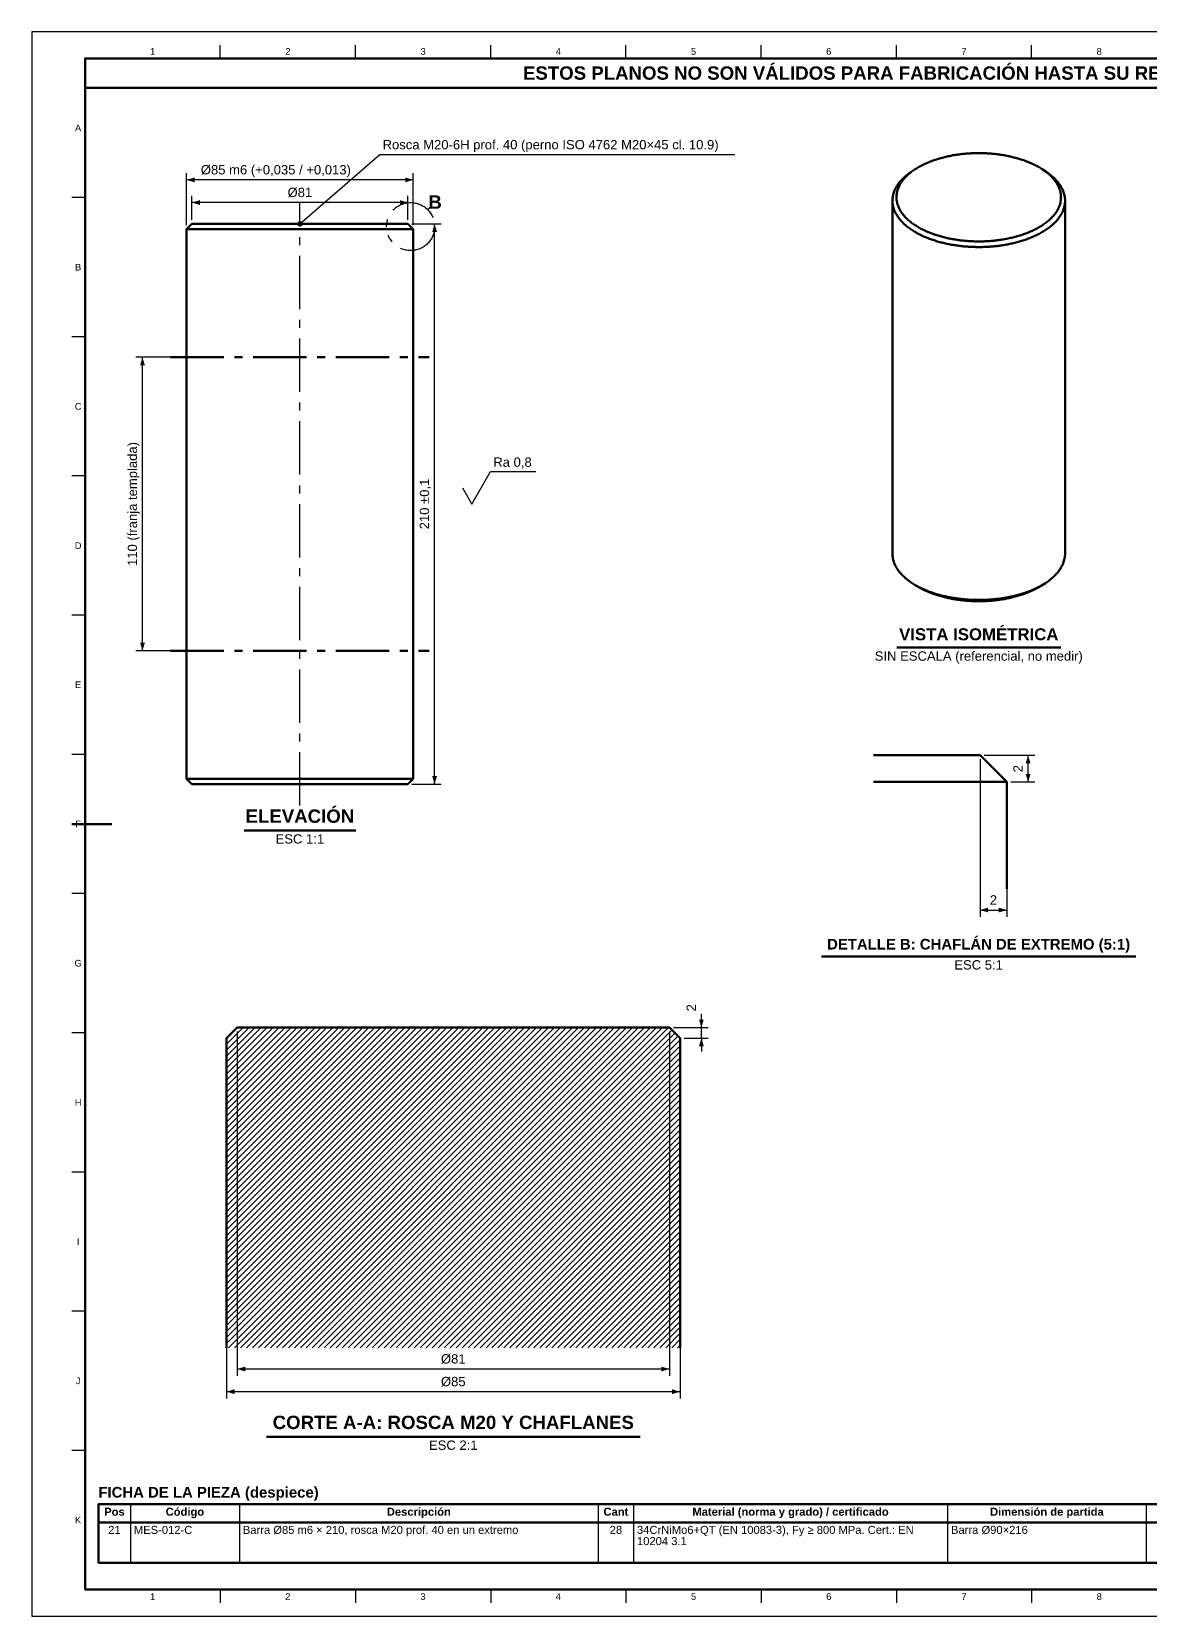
# Model space of a CAD drawing. Header units: millimetres. Extents: x 0 to 841, y 0 to 594.
# Drawn here: x 0 to 419, y 0 to 594 of the extents above; entities that cross this region are included whole.
import ezdxf
from ezdxf.enums import TextEntityAlignment as Align

# ---------------------------------------------------------------- set-up
doc = ezdxf.new("R2010")
doc.units = ezdxf.units.MM
doc.linetypes.add('EJE', pattern=[31, 20, -4, 3, -4])
doc.linetypes.add('FANTASMA', pattern=[35, 18, -4, 3, -3, 3, -4])
for name, color, linetype, lineweight in [('ACH', 7, 'CONTINUOUS', 13), ('COTA', 7, 'CONTINUOUS', 25), ('EJE', 7, 'EJE', 25), ('FANT', 7, 'FANTASMA', 25), ('FINA', 7, 'CONTINUOUS', 25), ('MARCO', 7, 'CONTINUOUS', 70), ('TRAT', 7, 'EJE', 50), ('TXT', 7, 'CONTINUOUS', 25), ('VIS', 7, 'CONTINUOUS', 50)]:
    doc.layers.add(name, color=color, linetype=linetype, lineweight=lineweight)
doc.styles.add('STD', font='LiberationSans-Regular.ttf')
doc.styles.add('STDB', font='LiberationSans-Bold.ttf')

msp = doc.modelspace()

# ---------------------------------------------------------------- hatches: boundary and pattern name
at = {"layer": 'ACH'}
h = msp.add_hatch(color=7, dxfattribs=at)
h.dxf.hatch_style = 1
h.paths.add_polyline_path([(101.33, 521.95), (101.1, 522.51), (100.53, 522.75), (99.96, 522.51), (99.73, 521.95), (99.96, 521.38), (100.53, 521.15), (101.1, 521.38)])
h = msp.add_hatch(dxfattribs=at)
h.set_pattern_fill('ANSI31', scale=0.5)
h.paths.add_polyline_path([(243.03, 100.7), (73.03, 100.7), (73.03, 216.7), (77.03, 220.7), (239.03, 220.7), (243.03, 216.7)])

# ---------------------------------------------------------------- linework, layer by layer
at = {"layer": 'COTA'}
for p, q in [((100.53, 521.95), (130.53, 547.95)), ((130.53, 547.95), (263.6, 547.95)), ((58.03, 521.45), (58.03, 540.95)), ((143.03, 521.45), (143.03, 540.95)), ((143.03, 538.45), (58.03, 538.45)), ((60.03, 523.45), (60.03, 532.45)), ((141.03, 529.95), (60.03, 529.95)), ((141.03, 523.45), (141.03, 532.45)), ((142.53, 521.95), (153.53, 521.95)), ((151.03, 311.95), (151.03, 521.95)), ((56.53, 471.95), (39.03, 471.95)), ((41.53, 361.95), (41.53, 471.95)), ((56.53, 361.95), (39.03, 361.95)), ((355.51, 321.25), (355.51, 262.25)), ((357.01, 322.75), (376.01, 322.75)), ((373.51, 312.75), (373.51, 322.75)), ((142.53, 311.95), (153.53, 311.95)), ((365.51, 311.25), (365.51, 262.25)), ((367.01, 312.75), (376.01, 312.75)), ((355.51, 264.75), (365.51, 264.75)), ((240.53, 220.7), (253.53, 220.7)), ((251.03, 220.7), (251.03, 225.7)), ((251.03, 216.7), (251.03, 220.7)), ((73.03, 215.2), (73.03, 81.7)), ((77.03, 219.2), (77.03, 90.2)), ((239.03, 219.2), (239.03, 90.2)), ((243.03, 215.2), (243.03, 81.7)), ((244.53, 216.7), (253.53, 216.7)), ((251.03, 216.7), (251.03, 211.7)), ((239.03, 92.7), (77.03, 92.7)), ((243.03, 84.2), (73.03, 84.2))]:
    msp.add_line(p, q, dxfattribs=at)
for points in [[(168.53, 423.05), (172.03, 429.15), (189.02, 429.15)], [(161.53, 423.05), (165.03, 416.95), (168.53, 423.05)]]:
    msp.add_lwpolyline(points, dxfattribs=at)
msp.add_circle((100.53, 521.95), 0.8, dxfattribs=at)
for points in [[(58.03, 538.45), (61.03, 537.55), (61.03, 539.35)], [(143.03, 538.45), (140.03, 539.35), (140.03, 537.55)], [(60.03, 529.95), (63.03, 529.05), (63.03, 530.85)], [(141.03, 529.95), (138.03, 530.85), (138.03, 529.05)], [(151.03, 521.95), (150.13, 518.95), (151.93, 518.95)], [(41.53, 471.95), (40.63, 468.95), (42.43, 468.95)], [(41.53, 361.95), (42.43, 364.95), (40.63, 364.95)], [(373.51, 322.75), (372.61, 319.75), (374.41, 319.75)], [(151.03, 311.95), (151.93, 314.95), (150.13, 314.95)], [(373.51, 312.75), (374.41, 315.75), (372.61, 315.75)], [(355.51, 264.75), (358.51, 263.85), (358.51, 265.65)], [(365.51, 264.75), (362.51, 265.65), (362.51, 263.85)], [(251.03, 220.7), (251.93, 223.7), (250.13, 223.7)], [(251.03, 216.7), (250.13, 213.7), (251.93, 213.7)], [(77.03, 92.7), (80.03, 91.8), (80.03, 93.6)], [(239.03, 92.7), (236.03, 93.6), (236.03, 91.8)], [(73.03, 84.2), (76.03, 83.3), (76.03, 85.1)], [(243.03, 84.2), (240.03, 85.1), (240.03, 83.3)]]:
    msp.add_solid(points, dxfattribs=at)
at = {"layer": 'EJE'}
msp.add_line((100.53, 303.95), (100.53, 529.95), dxfattribs=at)
at = {"layer": 'FANT'}
msp.add_line((148.39, 527.31), (149.22, 528.14), dxfattribs=at)
msp.add_circle((142.03, 520.95), 9, dxfattribs=at)
at = {"layer": 'FINA'}
for p, q in [((70.69, 584), (70.69, 589)), ((121.38, 584), (121.38, 589)), ((172.06, 584), (172.06, 589)), ((222.75, 584), (222.75, 589)), ((273.44, 584), (273.44, 589)), ((324.12, 584), (324.12, 589)), ((374.81, 584), (374.81, 589)), ((20, 531.82), (15, 531.82)), ((20, 479.64), (15, 479.64)), ((20, 427.45), (15, 427.45)), ((20, 375.27), (15, 375.27)), ((20, 323.09), (15, 323.09)), ((20, 270.91), (15, 270.91)), ((20, 218.73), (15, 218.73)), ((20, 166.55), (15, 166.55)), ((20, 114.36), (15, 114.36)), ((20, 62.18), (15, 62.18)), ((37.01, 42), (37.01, 20)), ((77.85, 42), (77.85, 20)), ((212.38, 42), (212.38, 20)), ((225.59, 42), (225.59, 20)), ((343.31, 42), (343.31, 20)), ((417.78, 42), (417.78, 20)), ((25, 35.2), (646, 35.2)), ((70.69, 10), (70.69, 5)), ((121.38, 10), (121.38, 5)), ((172.06, 10), (172.06, 5)), ((222.75, 10), (222.75, 5)), ((273.44, 10), (273.44, 5)), ((324.12, 10), (324.12, 5)), ((374.81, 10), (374.81, 5))]:
    msp.add_line(p, q, dxfattribs=at)
msp.add_lwpolyline([(0, 0), (841, 0), (841, 594), (0, 594)], close=True, dxfattribs=at)
at = {"layer": 'MARCO'}
msp.add_line((15, 297), (30, 297), dxfattribs=at)
for points in [[(20, 10), (831, 10), (831, 584), (20, 584)], [(20, 573), (831, 573), (831, 584), (20, 584)]]:
    msp.add_lwpolyline(points, close=True, dxfattribs=at)
at = {"layer": 'TRAT'}
for p, q in [((52.03, 471.95), (149.03, 471.95)), ((52.03, 361.95), (149.03, 361.95))]:
    msp.add_line(p, q, dxfattribs=at)
at = {"layer": 'VIS'}
for p, q in [((324.29, 363.11), (385.71, 363.11)), ((79.6, 294.55), (121.46, 294.55)), ((296.06, 247.35), (413.85, 247.35)), ((87.97, 67.3), (228.09, 67.3)), ((25, 42), (25, 20)), ((25, 20), (646, 20))]:
    msp.add_line(p, q, dxfattribs=at)
for points in [[(378.78, 542.47), (378.39, 542.72), (378, 542.96), (377.61, 543.19), (377.21, 543.42), (376.8, 543.64), (376.39, 543.85), (375.98, 544.06), (375.57, 544.26), (375.15, 544.46), (374.74, 544.65), (374.31, 544.84), (373.89, 545.02), (373.46, 545.19), (373.04, 545.36), (372.61, 545.52), (372.17, 545.68), (371.74, 545.83), (371.31, 545.98), (370.87, 546.13), (370.43, 546.27), (369.99, 546.4), (369.55, 546.53), (369.1, 546.65), (368.66, 546.77), (368.21, 546.89), (367.77, 547), (367.32, 547.11), (366.87, 547.21), (366.42, 547.31), (365.97, 547.4), (365.52, 547.49), (365.07, 547.58), (364.62, 547.66), (364.16, 547.74), (363.71, 547.81), (363.25, 547.88), (362.8, 547.95), (362.34, 548.01), (361.89, 548.07), (361.43, 548.12), (360.97, 548.17), (360.51, 548.22), (360.06, 548.26), (359.6, 548.3), (359.14, 548.34), (358.68, 548.37), (358.22, 548.4), (357.76, 548.42), (357.3, 548.44), (356.84, 548.46), (356.38, 548.47), (355.92, 548.48), (355.46, 548.49), (355, 548.49), (354.54, 548.49), (354.08, 548.48), (353.62, 548.47), (353.16, 548.46), (352.7, 548.44), (352.24, 548.42), (351.78, 548.4), (351.32, 548.37), (350.86, 548.34), (350.4, 548.3), (349.94, 548.26), (349.49, 548.22), (349.03, 548.17), (348.57, 548.12), (348.11, 548.07), (347.66, 548.01), (347.2, 547.95), (346.75, 547.88), (346.29, 547.81), (345.84, 547.74), (345.38, 547.66), (344.93, 547.58), (344.48, 547.49), (344.03, 547.4), (343.58, 547.31), (343.13, 547.21), (342.68, 547.11), (342.23, 547), (341.79, 546.89), (341.34, 546.77), (340.9, 546.65), (340.45, 546.53), (340.01, 546.4), (339.57, 546.27), (339.13, 546.13), (338.69, 545.98), (338.26, 545.83), (337.83, 545.68), (337.39, 545.52), (336.96, 545.36), (336.53, 545.19), (336.11, 545.02), (335.69, 544.84), (335.26, 544.65), (334.85, 544.46), (334.43, 544.26), (334.02, 544.06), (333.61, 543.85), (333.2, 543.64), (332.79, 543.42), (332.39, 543.19), (332, 542.96), (331.61, 542.72), (331.22, 542.47)], [(330.04, 541.7), (329.66, 541.45), (329.28, 541.19), (328.9, 540.92), (328.53, 540.64), (328.17, 540.36), (327.81, 540.06), (327.46, 539.76), (327.11, 539.46), (326.78, 539.14), (326.45, 538.82), (326.12, 538.48), (325.81, 538.14), (325.51, 537.79), (325.22, 537.44), (324.94, 537.07), (324.67, 536.69), (324.41, 536.31), (324.17, 535.91), (323.94, 535.51), (323.73, 535.1), (323.53, 534.68), (323.35, 534.26), (323.19, 533.82), (323.05, 533.38), (322.93, 532.94), (322.83, 532.49), (322.75, 532.03), (322.69, 531.57), (322.66, 531.11), (322.65, 530.65)], [(331.22, 542.47), (330.84, 542.22), (330.46, 541.95), (330.09, 541.69), (329.72, 541.41), (329.36, 541.13), (329.01, 540.84), (328.66, 540.54), (328.32, 540.23), (327.99, 539.91), (327.66, 539.59), (327.35, 539.25), (327.04, 538.91), (326.75, 538.56), (326.46, 538.2), (326.19, 537.83), (325.93, 537.45), (325.69, 537.07), (325.46, 536.67), (325.24, 536.26), (325.04, 535.85), (324.86, 535.43), (324.7, 535), (324.56, 534.56), (324.44, 534.12), (324.34, 533.67), (324.26, 533.22), (324.21, 532.77), (324.18, 532.31), (324.17, 531.85), (324.19, 531.39), (324.23, 530.94), (324.29, 530.48), (324.37, 530.03), (324.48, 529.59), (324.61, 529.15), (324.76, 528.71), (324.93, 528.29), (325.11, 527.87), (325.32, 527.46), (325.54, 527.05), (325.78, 526.66), (326.03, 526.28), (326.29, 525.9), (326.57, 525.54), (326.85, 525.18), (327.15, 524.83), (327.46, 524.49), (327.78, 524.16), (328.11, 523.84), (328.44, 523.53), (328.78, 523.22), (329.13, 522.93), (329.49, 522.64), (329.85, 522.36), (330.22, 522.08), (330.6, 521.82), (330.97, 521.56), (331.36, 521.31), (331.75, 521.07), (332.14, 520.83), (332.53, 520.6), (332.93, 520.37), (333.34, 520.16), (333.74, 519.94), (334.15, 519.74), (334.57, 519.54), (334.98, 519.34), (335.4, 519.16), (335.82, 518.97), (336.24, 518.8), (336.67, 518.62), (337.1, 518.46), (337.53, 518.3), (337.96, 518.14), (338.39, 517.99), (338.82, 517.84), (339.26, 517.7), (339.7, 517.56), (340.14, 517.43), (340.58, 517.3), (341.02, 517.18), (341.46, 517.06), (341.91, 516.95), (342.35, 516.84), (342.8, 516.73), (343.25, 516.63), (343.69, 516.53), (344.14, 516.44), (344.59, 516.35), (345.04, 516.27), (345.49, 516.19), (345.95, 516.11), (346.4, 516.04), (346.85, 515.97), (347.31, 515.91), (347.76, 515.84), (348.22, 515.79), (348.67, 515.73), (349.13, 515.68), (349.58, 515.64), (350.04, 515.6), (350.5, 515.56), (350.95, 515.52), (351.41, 515.49), (351.87, 515.47), (352.33, 515.44), (352.79, 515.42), (353.24, 515.41), (353.7, 515.4), (354.16, 515.39), (354.62, 515.38), (355.08, 515.38), (355.54, 515.38), (356, 515.39), (356.45, 515.4), (356.91, 515.41), (357.37, 515.43), (357.83, 515.45), (358.29, 515.48), (358.74, 515.5), (359.2, 515.54), (359.66, 515.57), (360.12, 515.61), (360.57, 515.65), (361.03, 515.7), (361.48, 515.75), (361.94, 515.81), (362.39, 515.86), (362.85, 515.93), (363.3, 515.99), (363.76, 516.06), (364.21, 516.14), (364.66, 516.22), (365.11, 516.3), (365.56, 516.38), (366.01, 516.47), (366.46, 516.57), (366.91, 516.67), (367.35, 516.77), (367.8, 516.88), (368.25, 516.99), (368.69, 517.1), (369.13, 517.22), (369.57, 517.35), (370.01, 517.48), (370.45, 517.61), (370.89, 517.75), (371.32, 517.89), (371.76, 518.04), (372.19, 518.19), (372.62, 518.35), (373.05, 518.51), (373.48, 518.68), (373.9, 518.86), (374.32, 519.04), (374.74, 519.22), (375.16, 519.41), (375.57, 519.61), (375.99, 519.81), (376.4, 520.02), (376.8, 520.23)], [(331.22, 542.47), (330.04, 541.7)], [(376.8, 520.23), (377.21, 520.45), (377.61, 520.68), (378.01, 520.92), (378.4, 521.16), (378.79, 521.41), (379.18, 521.67), (379.56, 521.93), (379.94, 522.2), (380.31, 522.48), (380.67, 522.77), (381.03, 523.06), (381.38, 523.37), (381.72, 523.68), (382.06, 524), (382.38, 524.33), (382.7, 524.67), (383.01, 525.01), (383.3, 525.37), (383.59, 525.73), (383.86, 526.11), (384.12, 526.49), (384.36, 526.89), (384.59, 527.29), (384.81, 527.7), (385, 528.12), (385.18, 528.55), (385.34, 528.98), (385.48, 529.43), (385.59, 529.88), (385.69, 530.33), (385.76, 530.79), (385.8, 531.25), (385.83, 531.71), (385.83, 532.17), (385.8, 532.64), (385.75, 533.1), (385.68, 533.56), (385.59, 534.01), (385.47, 534.46), (385.33, 534.9), (385.17, 535.33), (385, 535.76), (384.8, 536.18), (384.58, 536.59), (384.35, 537), (384.11, 537.39), (383.85, 537.77), (383.58, 538.15), (383.29, 538.51), (383, 538.87), (382.69, 539.22), (382.37, 539.55), (382.04, 539.88), (381.71, 540.2), (381.37, 540.51), (381.02, 540.82), (380.66, 541.11), (380.29, 541.4), (379.92, 541.68), (379.55, 541.95), (379.17, 542.21), (378.78, 542.47)], [(378.78, 542.47), (379.96, 541.7)], [(387.35, 530.65), (387.34, 531.11), (387.31, 531.57), (387.25, 532.03), (387.17, 532.49), (387.07, 532.94), (386.95, 533.38), (386.81, 533.82), (386.65, 534.26), (386.47, 534.68), (386.27, 535.1), (386.06, 535.51), (385.83, 535.91), (385.59, 536.31), (385.33, 536.69), (385.06, 537.07), (384.78, 537.44), (384.49, 537.79), (384.19, 538.14), (383.88, 538.48), (383.55, 538.82), (383.22, 539.14), (382.89, 539.46), (382.54, 539.76), (382.19, 540.06), (381.83, 540.36), (381.47, 540.64), (381.1, 540.92), (380.72, 541.19), (380.34, 541.45), (379.96, 541.7)], [(322.65, 530.65), (322.66, 530.19), (322.69, 529.74), (322.75, 529.28), (322.82, 528.83), (322.92, 528.38), (323.04, 527.94), (323.18, 527.51), (323.34, 527.08), (323.51, 526.65), (323.71, 526.24), (323.92, 525.83), (324.14, 525.43), (324.38, 525.04), (324.63, 524.66), (324.89, 524.29), (325.17, 523.92), (325.46, 523.57), (325.76, 523.22), (326.06, 522.88), (326.38, 522.55), (326.7, 522.23), (327.04, 521.91), (327.38, 521.61), (327.72, 521.31), (328.08, 521.02), (328.44, 520.73), (328.8, 520.46), (329.17, 520.19), (329.55, 519.93), (329.93, 519.67), (330.31, 519.42), (330.7, 519.18), (331.09, 518.95), (331.49, 518.72), (331.89, 518.49), (332.29, 518.28), (332.7, 518.07), (333.11, 517.86), (333.52, 517.66), (333.93, 517.47), (334.35, 517.28), (334.77, 517.1), (335.19, 516.92), (335.61, 516.74), (336.04, 516.58), (336.47, 516.41), (336.9, 516.25), (337.33, 516.1), (337.76, 515.95), (338.19, 515.81), (338.63, 515.67), (339.07, 515.53), (339.5, 515.4), (339.94, 515.28), (340.39, 515.15), (340.83, 515.03), (341.27, 514.92), (341.72, 514.81), (342.16, 514.71), (342.61, 514.6), (343.05, 514.51), (343.5, 514.41), (343.95, 514.32), (344.4, 514.24), (344.85, 514.16), (345.3, 514.08), (345.75, 514), (346.2, 513.93), (346.66, 513.87), (347.11, 513.8), (347.56, 513.74), (348.02, 513.69), (348.47, 513.64), (348.93, 513.59), (349.38, 513.54), (349.84, 513.5), (350.3, 513.46), (350.75, 513.43), (351.21, 513.4), (351.66, 513.37), (352.12, 513.35), (352.58, 513.33), (353.04, 513.31), (353.49, 513.3), (353.95, 513.29), (354.41, 513.28), (354.87, 513.28), (355.32, 513.28), (355.78, 513.28), (356.24, 513.29), (356.7, 513.3), (357.15, 513.32), (357.61, 513.34), (358.07, 513.36), (358.53, 513.38), (358.98, 513.41), (359.44, 513.44), (359.89, 513.48), (360.35, 513.52), (360.81, 513.56), (361.26, 513.61), (361.72, 513.66), (362.17, 513.71), (362.62, 513.77), (363.08, 513.83), (363.53, 513.89), (363.98, 513.96), (364.44, 514.03), (364.89, 514.11), (365.34, 514.19), (365.79, 514.27), (366.24, 514.36), (366.68, 514.45), (367.13, 514.55), (367.58, 514.65), (368.03, 514.75), (368.47, 514.86), (368.91, 514.97), (369.36, 515.08), (369.8, 515.2), (370.24, 515.33), (370.68, 515.46), (371.12, 515.59), (371.55, 515.73), (371.99, 515.87), (372.42, 516.01), (372.85, 516.16), (373.28, 516.32), (373.71, 516.48), (374.14, 516.65), (374.56, 516.82), (374.99, 516.99), (375.41, 517.17), (375.83, 517.36), (376.24, 517.55), (376.65, 517.74), (377.06, 517.95), (377.47, 518.15), (377.88, 518.37)], [(322.65, 530.65), (322.65, 398.35)], [(377.88, 518.37), (378.29, 518.59), (378.69, 518.82), (379.09, 519.06), (379.49, 519.3), (379.88, 519.55), (380.27, 519.8), (380.65, 520.07), (381.03, 520.34), (381.41, 520.61), (381.77, 520.9), (382.14, 521.19), (382.49, 521.49), (382.84, 521.8), (383.18, 522.12), (383.51, 522.44), (383.84, 522.77), (384.15, 523.12), (384.46, 523.47), (384.75, 523.83), (385.04, 524.2), (385.31, 524.57), (385.57, 524.96), (385.81, 525.35), (386.04, 525.76), (386.26, 526.17), (386.46, 526.59), (386.64, 527.02), (386.8, 527.46), (386.94, 527.9), (387.07, 528.35), (387.17, 528.8), (387.25, 529.26), (387.31, 529.72), (387.34, 530.19), (387.35, 530.65)], [(387.35, 530.65), (387.35, 398.35)], [(60.03, 521.95), (58.03, 519.95)], [(58.03, 519.95), (58.63, 519.95), (59.24, 519.95), (59.84, 519.95), (60.44, 519.95), (61.04, 519.95), (61.65, 519.95), (62.25, 519.95), (62.85, 519.95), (63.46, 519.95), (64.06, 519.95), (64.66, 519.95), (65.26, 519.95), (65.87, 519.95), (66.47, 519.95), (67.07, 519.95), (67.67, 519.95), (68.28, 519.95), (68.88, 519.95), (69.48, 519.95), (70.09, 519.95), (70.69, 519.95), (71.29, 519.95), (71.89, 519.95), (72.5, 519.95), (73.1, 519.95), (73.7, 519.95), (74.31, 519.95), (74.91, 519.95), (75.51, 519.95), (76.11, 519.95), (76.72, 519.95), (77.32, 519.95), (77.92, 519.95), (78.53, 519.95), (79.13, 519.95), (79.73, 519.95), (80.33, 519.95), (80.94, 519.95), (81.54, 519.95), (82.14, 519.95), (82.75, 519.95), (83.35, 519.95), (83.95, 519.95), (84.55, 519.95), (85.16, 519.95), (85.76, 519.95), (86.36, 519.95), (86.97, 519.95), (87.57, 519.95), (88.17, 519.95), (88.77, 519.95), (89.38, 519.95), (89.98, 519.95), (90.58, 519.95), (91.19, 519.95), (91.79, 519.95), (92.39, 519.95), (92.99, 519.95), (93.6, 519.95), (94.2, 519.95), (94.8, 519.95), (95.41, 519.95), (96.01, 519.95), (96.61, 519.95), (97.21, 519.95), (97.82, 519.95), (98.42, 519.95), (99.02, 519.95), (99.63, 519.95), (100.23, 519.95), (100.83, 519.95), (101.43, 519.95), (102.04, 519.95), (102.64, 519.95), (103.24, 519.95), (103.85, 519.95), (104.45, 519.95), (105.05, 519.95), (105.65, 519.95), (106.26, 519.95), (106.86, 519.95), (107.46, 519.95), (108.06, 519.95), (108.67, 519.95), (109.27, 519.95), (109.87, 519.95), (110.48, 519.95), (111.08, 519.95), (111.68, 519.95), (112.28, 519.95), (112.89, 519.95), (113.49, 519.95), (114.09, 519.95), (114.7, 519.95), (115.3, 519.95), (115.9, 519.95), (116.5, 519.95), (117.11, 519.95), (117.71, 519.95), (118.31, 519.95), (118.92, 519.95), (119.52, 519.95), (120.12, 519.95), (120.72, 519.95), (121.33, 519.95), (121.93, 519.95), (122.53, 519.95), (123.14, 519.95), (123.74, 519.95), (124.34, 519.95), (124.94, 519.95), (125.55, 519.95), (126.15, 519.95), (126.75, 519.95), (127.36, 519.95), (127.96, 519.95), (128.56, 519.95), (129.16, 519.95), (129.77, 519.95), (130.37, 519.95), (130.97, 519.95), (131.58, 519.95), (132.18, 519.95), (132.78, 519.95), (133.38, 519.95), (133.99, 519.95), (134.59, 519.95), (135.19, 519.95), (135.8, 519.95), (136.4, 519.95), (137, 519.95), (137.6, 519.95), (138.21, 519.95), (138.81, 519.95), (139.41, 519.95), (140.02, 519.95), (140.62, 519.95), (141.22, 519.95), (141.82, 519.95), (142.43, 519.95), (143.03, 519.95)], [(58.03, 519.95), (58.03, 313.95)], [(60.03, 521.95), (60.63, 521.95), (61.23, 521.95), (61.83, 521.95), (62.43, 521.95), (63.03, 521.95), (63.63, 521.95), (64.23, 521.95), (64.83, 521.95), (65.43, 521.95), (66.03, 521.95), (66.63, 521.95), (67.23, 521.95), (67.83, 521.95), (68.43, 521.95), (69.03, 521.95), (69.63, 521.95), (70.23, 521.95), (70.83, 521.95), (71.43, 521.95), (72.03, 521.95), (72.63, 521.95), (73.23, 521.95), (73.83, 521.95), (74.43, 521.95), (75.03, 521.95), (75.63, 521.95), (76.23, 521.95), (76.83, 521.95), (77.43, 521.95), (78.03, 521.95), (78.63, 521.95), (79.23, 521.95), (79.83, 521.95), (80.43, 521.95), (81.03, 521.95), (81.63, 521.95), (82.23, 521.95), (82.83, 521.95), (83.43, 521.95), (84.03, 521.95), (84.63, 521.95), (85.23, 521.95), (85.83, 521.95), (86.43, 521.95), (87.03, 521.95), (87.63, 521.95), (88.23, 521.95), (88.83, 521.95), (89.43, 521.95), (90.03, 521.95), (90.63, 521.95), (91.23, 521.95), (91.83, 521.95), (92.43, 521.95), (93.03, 521.95), (93.63, 521.95), (94.23, 521.95), (94.83, 521.95), (95.43, 521.95), (96.03, 521.95), (96.63, 521.95), (97.23, 521.95), (97.83, 521.95), (98.43, 521.95), (99.03, 521.95), (99.63, 521.95), (100.23, 521.95), (100.83, 521.95), (101.43, 521.95), (102.03, 521.95), (102.63, 521.95), (103.23, 521.95), (103.83, 521.95), (104.43, 521.95), (105.03, 521.95), (105.63, 521.95), (106.23, 521.95), (106.83, 521.95), (107.43, 521.95), (108.03, 521.95), (108.63, 521.95), (109.23, 521.95), (109.83, 521.95), (110.43, 521.95), (111.03, 521.95), (111.63, 521.95), (112.23, 521.95), (112.83, 521.95), (113.43, 521.95), (114.03, 521.95), (114.63, 521.95), (115.23, 521.95), (115.83, 521.95), (116.43, 521.95), (117.03, 521.95), (117.63, 521.95), (118.23, 521.95), (118.83, 521.95), (119.43, 521.95), (120.03, 521.95), (120.63, 521.95), (121.23, 521.95), (121.83, 521.95), (122.43, 521.95), (123.03, 521.95), (123.63, 521.95), (124.23, 521.95), (124.83, 521.95), (125.43, 521.95), (126.03, 521.95), (126.63, 521.95), (127.23, 521.95), (127.83, 521.95), (128.43, 521.95), (129.03, 521.95), (129.63, 521.95), (130.23, 521.95), (130.83, 521.95), (131.43, 521.95), (132.03, 521.95), (132.63, 521.95), (133.23, 521.95), (133.83, 521.95), (134.43, 521.95), (135.03, 521.95), (135.63, 521.95), (136.23, 521.95), (136.83, 521.95), (137.43, 521.95), (138.03, 521.95), (138.63, 521.95), (139.23, 521.95), (139.83, 521.95), (140.43, 521.95), (141.03, 521.95)], [(143.03, 519.95), (141.03, 521.95)], [(143.03, 313.95), (143.03, 519.95)], [(322.65, 398.35), (322.66, 397.89), (322.69, 397.43), (322.75, 396.97), (322.83, 396.51), (322.93, 396.06), (323.05, 395.62), (323.19, 395.18), (323.35, 394.74), (323.53, 394.32), (323.73, 393.9), (323.94, 393.49), (324.17, 393.09), (324.41, 392.69), (324.67, 392.31), (324.94, 391.93), (325.22, 391.56), (325.51, 391.21), (325.81, 390.86), (326.12, 390.52), (326.45, 390.18), (326.78, 389.86), (327.11, 389.54), (327.46, 389.24), (327.81, 388.94), (328.17, 388.64), (328.53, 388.36), (328.9, 388.08), (329.28, 387.81), (329.66, 387.55), (330.04, 387.3)], [(379.96, 387.3), (380.34, 387.55), (380.72, 387.81), (381.1, 388.08), (381.47, 388.36), (381.83, 388.64), (382.19, 388.94), (382.54, 389.24), (382.89, 389.54), (383.22, 389.86), (383.55, 390.18), (383.88, 390.52), (384.19, 390.86), (384.49, 391.21), (384.78, 391.56), (385.06, 391.93), (385.33, 392.31), (385.59, 392.69), (385.83, 393.09), (386.06, 393.49), (386.27, 393.9), (386.47, 394.32), (386.65, 394.74), (386.81, 395.18), (386.95, 395.62), (387.07, 396.06), (387.17, 396.51), (387.25, 396.97), (387.31, 397.43), (387.34, 397.89), (387.35, 398.35)], [(330.04, 387.3), (330.43, 387.05), (330.82, 386.81), (331.22, 386.57), (331.62, 386.34), (332.02, 386.12), (332.43, 385.9), (332.84, 385.69), (333.25, 385.49), (333.67, 385.29), (334.09, 385.1), (334.51, 384.91), (334.93, 384.73), (335.35, 384.55), (335.78, 384.38), (336.21, 384.21), (336.64, 384.05), (337.07, 383.89), (337.51, 383.74), (337.94, 383.59), (338.38, 383.45), (338.82, 383.31), (339.26, 383.17), (339.7, 383.04), (340.15, 382.92), (340.59, 382.8), (341.04, 382.68), (341.48, 382.57), (341.93, 382.46), (342.38, 382.36), (342.83, 382.26), (343.28, 382.16), (343.73, 382.07), (344.18, 381.98), (344.64, 381.89), (345.09, 381.81), (345.54, 381.74), (346, 381.67), (346.45, 381.6), (346.91, 381.53), (347.37, 381.47), (347.82, 381.41), (348.28, 381.36), (348.74, 381.31), (349.2, 381.26), (349.65, 381.22), (350.11, 381.18), (350.57, 381.14), (351.03, 381.11), (351.49, 381.08), (351.95, 381.06), (352.41, 381.04), (352.87, 381.02), (353.33, 381), (353.79, 380.99), (354.25, 380.98), (354.71, 380.98), (355.17, 380.98), (355.63, 380.98), (356.09, 380.99), (356.56, 381), (357.02, 381.01), (357.48, 381.03), (357.94, 381.05), (358.4, 381.08), (358.86, 381.1), (359.32, 381.13), (359.77, 381.17), (360.23, 381.21), (360.69, 381.25), (361.15, 381.3), (361.61, 381.35), (362.07, 381.4), (362.52, 381.46), (362.98, 381.52), (363.44, 381.58), (363.89, 381.65), (364.35, 381.72), (364.8, 381.8), (365.25, 381.87), (365.71, 381.96), (366.16, 382.05), (366.61, 382.14), (367.06, 382.23), (367.51, 382.33), (367.96, 382.43), (368.41, 382.54), (368.85, 382.65), (369.3, 382.77), (369.74, 382.89), (370.19, 383.01), (370.63, 383.14), (371.07, 383.27), (371.51, 383.41), (371.95, 383.55), (372.39, 383.7), (372.82, 383.85), (373.25, 384.01), (373.68, 384.17), (374.11, 384.34), (374.54, 384.51), (374.97, 384.68), (375.39, 384.86), (375.81, 385.05), (376.23, 385.24), (376.65, 385.44), (377.06, 385.64), (377.47, 385.85), (377.88, 386.07)], [(331.22, 386.53), (330.04, 387.3)], [(331.22, 386.53), (331.61, 386.28), (332, 386.04), (332.39, 385.81), (332.79, 385.58), (333.2, 385.36), (333.61, 385.15), (334.02, 384.94), (334.43, 384.74), (334.85, 384.54), (335.26, 384.35), (335.69, 384.16), (336.11, 383.98), (336.53, 383.81), (336.96, 383.64), (337.39, 383.48), (337.83, 383.32), (338.26, 383.17), (338.69, 383.02), (339.13, 382.87), (339.57, 382.73), (340.01, 382.6), (340.45, 382.47), (340.9, 382.35), (341.34, 382.23), (341.78, 382.11), (342.23, 382), (342.68, 381.89), (343.13, 381.79), (343.58, 381.69), (344.03, 381.6), (344.48, 381.51), (344.93, 381.42), (345.38, 381.34), (345.84, 381.26), (346.29, 381.19), (346.75, 381.12), (347.2, 381.05), (347.66, 380.99), (348.11, 380.93), (348.57, 380.88), (349.03, 380.83), (349.49, 380.78), (349.94, 380.74), (350.4, 380.7), (350.86, 380.66), (351.32, 380.63), (351.78, 380.6), (352.24, 380.58), (352.7, 380.56), (353.16, 380.54), (353.62, 380.53), (354.08, 380.52), (354.54, 380.51), (355, 380.51), (355.46, 380.51), (355.92, 380.52), (356.38, 380.53), (356.84, 380.54), (357.3, 380.56), (357.76, 380.58), (358.22, 380.6), (358.68, 380.63), (359.14, 380.66), (359.6, 380.7), (360.05, 380.74), (360.51, 380.78), (360.97, 380.83), (361.43, 380.88), (361.89, 380.93), (362.34, 380.99), (362.8, 381.05), (363.25, 381.12), (363.71, 381.19), (364.16, 381.26), (364.62, 381.34), (365.07, 381.42), (365.52, 381.51), (365.97, 381.6), (366.42, 381.69), (366.87, 381.79), (367.32, 381.89), (367.77, 382), (368.21, 382.11), (368.66, 382.23), (369.1, 382.35), (369.55, 382.47), (369.99, 382.6), (370.43, 382.73), (370.87, 382.87), (371.3, 383.02), (371.74, 383.17), (372.17, 383.32), (372.61, 383.48), (373.04, 383.64), (373.46, 383.81), (373.89, 383.98), (374.31, 384.16), (374.74, 384.35), (375.15, 384.54), (375.57, 384.74), (375.98, 384.94), (376.39, 385.15), (376.8, 385.36)], [(376.8, 385.36), (377.14, 385.54), (377.47, 385.73), (377.8, 385.93), (378.13, 386.12), (378.46, 386.32), (378.78, 386.53)], [(377.88, 386.07), (378.23, 386.26), (378.58, 386.46), (378.93, 386.66), (379.27, 386.87), (379.62, 387.08), (379.96, 387.3)], [(378.78, 386.53), (379.96, 387.3)], [(315.51, 322.75), (316.51, 322.75), (319.51, 322.75), (322.51, 322.75), (325.51, 322.75), (328.51, 322.75), (331.51, 322.75), (334.51, 322.75), (337.51, 322.75), (340.51, 322.75), (343.51, 322.75), (346.51, 322.75), (349.51, 322.75), (352.51, 322.75), (355.51, 322.75)], [(365.51, 312.75), (355.51, 322.75)], [(58.03, 313.95), (58.63, 313.95), (59.24, 313.95), (59.84, 313.95), (60.44, 313.95), (61.04, 313.95), (61.65, 313.95), (62.25, 313.95), (62.85, 313.95), (63.46, 313.95), (64.06, 313.95), (64.66, 313.95), (65.26, 313.95), (65.87, 313.95), (66.47, 313.95), (67.07, 313.95), (67.67, 313.95), (68.28, 313.95), (68.88, 313.95), (69.48, 313.95), (70.09, 313.95), (70.69, 313.95), (71.29, 313.95), (71.89, 313.95), (72.5, 313.95), (73.1, 313.95), (73.7, 313.95), (74.31, 313.95), (74.91, 313.95), (75.51, 313.95), (76.11, 313.95), (76.72, 313.95), (77.32, 313.95), (77.92, 313.95), (78.53, 313.95), (79.13, 313.95), (79.73, 313.95), (80.33, 313.95), (80.94, 313.95), (81.54, 313.95), (82.14, 313.95), (82.75, 313.95), (83.35, 313.95), (83.95, 313.95), (84.55, 313.95), (85.16, 313.95), (85.76, 313.95), (86.36, 313.95), (86.97, 313.95), (87.57, 313.95), (88.17, 313.95), (88.77, 313.95), (89.38, 313.95), (89.98, 313.95), (90.58, 313.95), (91.19, 313.95), (91.79, 313.95), (92.39, 313.95), (92.99, 313.95), (93.6, 313.95), (94.2, 313.95), (94.8, 313.95), (95.41, 313.95), (96.01, 313.95), (96.61, 313.95), (97.21, 313.95), (97.82, 313.95), (98.42, 313.95), (99.02, 313.95), (99.63, 313.95), (100.23, 313.95), (100.83, 313.95), (101.43, 313.95), (102.04, 313.95), (102.64, 313.95), (103.24, 313.95), (103.85, 313.95), (104.45, 313.95), (105.05, 313.95), (105.65, 313.95), (106.26, 313.95), (106.86, 313.95), (107.46, 313.95), (108.06, 313.95), (108.67, 313.95), (109.27, 313.95), (109.87, 313.95), (110.48, 313.95), (111.08, 313.95), (111.68, 313.95), (112.28, 313.95), (112.89, 313.95), (113.49, 313.95), (114.09, 313.95), (114.7, 313.95), (115.3, 313.95), (115.9, 313.95), (116.5, 313.95), (117.11, 313.95), (117.71, 313.95), (118.31, 313.95), (118.92, 313.95), (119.52, 313.95), (120.12, 313.95), (120.72, 313.95), (121.33, 313.95), (121.93, 313.95), (122.53, 313.95), (123.14, 313.95), (123.74, 313.95), (124.34, 313.95), (124.94, 313.95), (125.55, 313.95), (126.15, 313.95), (126.75, 313.95), (127.36, 313.95), (127.96, 313.95), (128.56, 313.95), (129.16, 313.95), (129.77, 313.95), (130.37, 313.95), (130.97, 313.95), (131.58, 313.95), (132.18, 313.95), (132.78, 313.95), (133.38, 313.95), (133.99, 313.95), (134.59, 313.95), (135.19, 313.95), (135.8, 313.95), (136.4, 313.95), (137, 313.95), (137.6, 313.95), (138.21, 313.95), (138.81, 313.95), (139.41, 313.95), (140.02, 313.95), (140.62, 313.95), (141.22, 313.95), (141.82, 313.95), (142.43, 313.95), (143.03, 313.95)], [(60.03, 311.95), (58.03, 313.95)], [(60.03, 311.95), (60.63, 311.95), (61.23, 311.95), (61.83, 311.95), (62.43, 311.95), (63.03, 311.95), (63.63, 311.95), (64.23, 311.95), (64.83, 311.95), (65.43, 311.95), (66.03, 311.95), (66.63, 311.95), (67.23, 311.95), (67.83, 311.95), (68.43, 311.95), (69.03, 311.95), (69.63, 311.95), (70.23, 311.95), (70.83, 311.95), (71.43, 311.95), (72.03, 311.95), (72.63, 311.95), (73.23, 311.95), (73.83, 311.95), (74.43, 311.95), (75.03, 311.95), (75.63, 311.95), (76.23, 311.95), (76.83, 311.95), (77.43, 311.95), (78.03, 311.95), (78.63, 311.95), (79.23, 311.95), (79.83, 311.95), (80.43, 311.95), (81.03, 311.95), (81.63, 311.95), (82.23, 311.95), (82.83, 311.95), (83.43, 311.95), (84.03, 311.95), (84.63, 311.95), (85.23, 311.95), (85.83, 311.95), (86.43, 311.95), (87.03, 311.95), (87.63, 311.95), (88.23, 311.95), (88.83, 311.95), (89.43, 311.95), (90.03, 311.95), (90.63, 311.95), (91.23, 311.95), (91.83, 311.95), (92.43, 311.95), (93.03, 311.95), (93.63, 311.95), (94.23, 311.95), (94.83, 311.95), (95.43, 311.95), (96.03, 311.95), (96.63, 311.95), (97.23, 311.95), (97.83, 311.95), (98.43, 311.95), (99.03, 311.95), (99.63, 311.95), (100.23, 311.95), (100.83, 311.95), (101.43, 311.95), (102.03, 311.95), (102.63, 311.95), (103.23, 311.95), (103.83, 311.95), (104.43, 311.95), (105.03, 311.95), (105.63, 311.95), (106.23, 311.95), (106.83, 311.95), (107.43, 311.95), (108.03, 311.95), (108.63, 311.95), (109.23, 311.95), (109.83, 311.95), (110.43, 311.95), (111.03, 311.95), (111.63, 311.95), (112.23, 311.95), (112.83, 311.95), (113.43, 311.95), (114.03, 311.95), (114.63, 311.95), (115.23, 311.95), (115.83, 311.95), (116.43, 311.95), (117.03, 311.95), (117.63, 311.95), (118.23, 311.95), (118.83, 311.95), (119.43, 311.95), (120.03, 311.95), (120.63, 311.95), (121.23, 311.95), (121.83, 311.95), (122.43, 311.95), (123.03, 311.95), (123.63, 311.95), (124.23, 311.95), (124.83, 311.95), (125.43, 311.95), (126.03, 311.95), (126.63, 311.95), (127.23, 311.95), (127.83, 311.95), (128.43, 311.95), (129.03, 311.95), (129.63, 311.95), (130.23, 311.95), (130.83, 311.95), (131.43, 311.95), (132.03, 311.95), (132.63, 311.95), (133.23, 311.95), (133.83, 311.95), (134.43, 311.95), (135.03, 311.95), (135.63, 311.95), (136.23, 311.95), (136.83, 311.95), (137.43, 311.95), (138.03, 311.95), (138.63, 311.95), (139.23, 311.95), (139.83, 311.95), (140.43, 311.95), (141.03, 311.95)], [(143.03, 313.95), (141.03, 311.95)], [(315.51, 312.75), (317.28, 312.75), (320.3, 312.75), (323.31, 312.75), (326.33, 312.75), (329.34, 312.75), (332.35, 312.75), (335.37, 312.75), (338.38, 312.75), (341.4, 312.75), (344.41, 312.75), (347.42, 312.75), (350.44, 312.75), (353.45, 312.75), (356.47, 312.75), (359.48, 312.75), (362.5, 312.75), (365.51, 312.75)], [(365.51, 272.75), (365.51, 312.75)], [(77.03, 220.7), (73.03, 216.7)], [(239.03, 220.7), (77.03, 220.7)], [(243.03, 216.7), (239.03, 220.7)], [(73.03, 216.7), (73.03, 100.7)], [(243.03, 100.7), (243.03, 216.7)]]:
    msp.add_lwpolyline(points, dxfattribs=at)
msp.add_lwpolyline([(25, 35.2), (646, 35.2), (646, 42), (25, 42)], close=True, dxfattribs=at)

# ---------------------------------------------------------------- texts
at = {"layer": 'TXT'}
for s, height, style, p in [('1', 2.5, 'STD', (45.34, 586.6)), ('2', 2.5, 'STD', (96.03, 586.6)), ('3', 2.5, 'STD', (146.72, 586.6)), ('ESTOS PLANOS NO SON VÁLIDOS PARA FABRICACIÓN HASTA SU REVISIÓN Y APROBACIÓN POR UN INGENIERO CALCULISTA HABILITADO.', 5, 'STDB', (425.5, 578.5)), ('4', 2.5, 'STD', (197.41, 586.6)), ('5', 2.5, 'STD', (248.09, 586.6)), ('6', 2.5, 'STD', (298.78, 586.6)), ('7', 2.5, 'STD', (349.47, 586.6)), ('8', 2.5, 'STD', (400.16, 586.6)), ('A', 2.5, 'STD', (17.4, 557.91)), ('B', 5, 'STDB', (151.22, 530.14)), ('B', 2.5, 'STD', (17.4, 505.73)), ('C', 2.5, 'STD', (17.4, 453.55)), ('D', 2.5, 'STD', (17.4, 401.36)), ('E', 2.5, 'STD', (17.4, 349.18)), ('F', 2.5, 'STD', (17.4, 297)), ('G', 2.5, 'STD', (17.4, 244.82)), ('H', 2.5, 'STD', (17.4, 192.64)), ('I', 2.5, 'STD', (17.4, 140.45)), ('J', 2.5, 'STD', (17.4, 88.27)), ('K', 2.5, 'STD', (17.4, 36.09)), ('Pos', 3, 'STDB', (31.01, 39.2)), ('Código', 3, 'STDB', (57.43, 39.2)), ('Descripción', 3, 'STDB', (145.12, 39.2)), ('Cant', 3, 'STDB', (218.99, 39.2)), ('Material (norma y grado) / certificado', 3, 'STDB', (284.45, 39.2)), ('Dimensión de partida', 3, 'STDB', (380.54, 39.2)), ('21', 3, 'STD', (31.01, 32.4)), ('28', 3, 'STD', (218.99, 32.4)), ('1', 2.5, 'STD', (45.34, 7.4)), ('2', 2.5, 'STD', (96.03, 7.4)), ('3', 2.5, 'STD', (146.72, 7.4)), ('4', 2.5, 'STD', (197.41, 7.4)), ('5', 2.5, 'STD', (248.09, 7.4)), ('6', 2.5, 'STD', (298.78, 7.4)), ('7', 2.5, 'STD', (349.47, 7.4)), ('8', 2.5, 'STD', (400.16, 7.4))]:
    msp.add_text(s, height=height, dxfattribs=dict(at, style=style)).set_placement(p, align=Align.MIDDLE_CENTER)
at = {"layer": 'TXT', "style": 'STD'}
for s, p in [('Rosca M20-6H prof. 40 (perno ISO 4762 M20×45 cl. 10.9)', (131.53, 548.85)), ('Ra 0,8', (173.03, 429.85))]:
    msp.add_text(s, height=3.5, dxfattribs=at).set_placement(p, align=Align.BOTTOM_LEFT)
for s, rotation, p in [('Ø85 m6 (+0,035 / +0,013)', 360, (91.53, 539.45)), ('Ø81', 360, (100.53, 530.95)), ('110 (franja templada)', 90, (40.53, 416.95)), ('210 ±0,1', 90, (150.03, 416.95)), ('2', 90, (372.51, 317.75)), ('2', 90, (250.03, 228.11)), ('Ø81', 360, (158.03, 93.7)), ('Ø85', 360, (158.03, 85.2))]:
    msp.add_text(s, height=3.5, rotation=rotation, dxfattribs=at).set_placement(p, align=Align.BOTTOM_CENTER)
at = {"layer": 'TXT'}
for s, height, style, p in [('VISTA ISOMÉTRICA', 4.5, 'STDB', (355, 364.51)), ('ELEVACIÓN', 5, 'STDB', (100.53, 295.95)), ('2', 3.5, 'STD', (360.51, 265.75)), ('DETALLE B: CHAFLÁN DE EXTREMO (5:1)', 4, 'STDB', (354.95, 248.75)), ('CORTE A-A: ROSCA M20 Y CHAFLANES', 5, 'STDB', (158.03, 68.7))]:
    msp.add_text(s, height=height, dxfattribs=dict(at, style=style)).set_placement(p, align=Align.BOTTOM_CENTER)
at = {"layer": 'TXT', "style": 'STD'}
for s, p in [('SIN ESCALA (referencial, no medir)', (355, 361.71)), ('ESC 1:1', (100.53, 293.15)), ('ESC 5:1', (354.95, 245.95)), ('ESC 2:1', (158.03, 65.9))]:
    msp.add_text(s, height=3.5, dxfattribs=at).set_placement(p, align=Align.TOP_CENTER)
at = {"layer": 'TXT', "style": 'STDB'}
msp.add_text('FICHA DE LA PIEZA (despiece)', height=4, dxfattribs=at).set_placement((25, 48.5), align=Align.TOP_LEFT)
at = {"layer": 'TXT', "style": 'STD'}
for s, p in [('MES-012-C', (38.31, 32.4)), ('Barra Ø85 m6 × 210, rosca M20 prof. 40 en un extremo', (79.15, 32.4)), ('34CrNiMo6+QT (EN 10083-3), Fy ≥ 800 MPa. Cert.: EN', (226.89, 32.4)), ('10204 3.1', (226.89, 28.2)), ('Barra Ø90×216', (344.61, 32.4))]:
    msp.add_text(s, height=3, dxfattribs=at).set_placement(p, align=Align.MIDDLE_LEFT)

doc.saveas('drawing.dxf')
